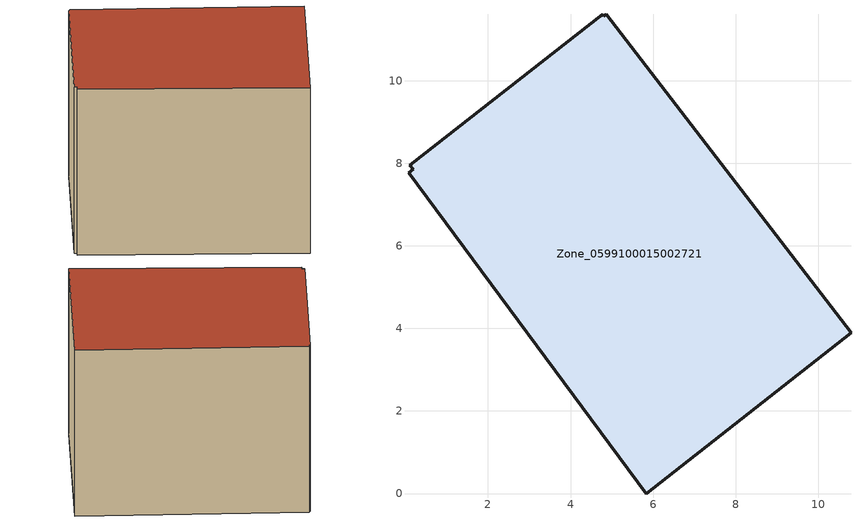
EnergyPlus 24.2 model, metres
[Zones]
Zone_0599100015002721
 floor ground (C_G): 4.78,11.6 4.8,11.55 4.87,11.6 10.79,3.9 5.83,0 0.08,7.76 0.19,7.86 0.11,7.95 z0.9
 wall outside (C_F): 0.08,7.76 5.83,0 10.79,3.9 4.87,11.6 4.8,11.55 4.78,11.6 0.11,7.95 0.19,7.86 0.08,7.76 z0.9:9.05
 roof outside (C_R): 4.8,11.55 4.78,11.6 0.11,7.95 0.19,7.86 0.08,7.76 5.83,0 10.79,3.9 4.87,11.6 z9.05
[BUILDING]
Pand.0599100015002721: North Axis=0; Terrain=City; Loads Convergence Tolerance Value=0.04; Temperature Convergence Tolerance Value=0.4; Solar Distribution=FullExterior; Maximum Number of Warmup Days=25; Minimum Number of Warmup Days=1
[Site:Location]
Rotterdam.The.Hague.AP_ZH_NLD Design_Conditions: Latitude=51.96; Longitude=4.45; Time Zone=1; Elevation=-4.5
[SITE:GROUNDTEMPERATURE:BUILDINGSURFACE]
18, 18, 18, 18, 18, 18, 18, 18, 18, 18, 18, 18
[MATERIAL] Thermal Absorptance=0.9; Solar Absorptance=0.7; Visible Absorptance=0.7
Name | Roughness | Thickness | Conductivity | Density | Specific Heat
G.TC.1965-1974 | MediumSmooth | 0.15 | 0.882353 | 540 | 1210
F.TC.1965-1974 | Rough | 0.3 | 0.697674 | 1920 | 840
R.TC.1965-1974 | MediumRough | 0.2 | 0.232558 | 1500 | 1000
[CONSTRUCTION]
C_G: G.TC.1965-1974
C_F: F.TC.1965-1974
C_R: R.TC.1965-1974
[ZONE]
Zone_0599100015002721: Type=1; Multiplier=1; Ceiling Height=Autocalculate; Volume=Autocalculate; Floor Area=autocalculate; Part of Total Floor Area=Yes
[ZONEINFILTRATION:DESIGNFLOWRATE]
Infil_Zone_0599100015002721: Zone or ZoneList or Space or SpaceList=Zone_0599100015002721; Schedule=AlwaysOn; Design Flow Rate Calculation Method=Flow/Area; Flow Rate per Floor Area=0.003; Constant Term Coefficient=1; Temperature Term Coefficient=0; Velocity Term Coefficient=0; Velocity Squared Term Coefficient=0
[HVACTEMPLATE:ZONE:IDEALLOADSAIRSYSTEM]
Zone_0599100015002721: Maximum Heating Supply Air Temperature=50; Minimum Cooling Supply Air Temperature=13; Maximum Heating Supply Air Humidity Ratio=0.0156; Minimum Cooling Supply Air Humidity Ratio=0.0077; Heating Limit=NoLimit; Cooling Limit=NoLimit; Dehumidification Control Type=ConstantSensibleHeatRatio; Cooling Sensible Heat Ratio=0.7; Dehumidification Setpoint=60; Humidification Control Type=None; Humidification Setpoint=30; Outdoor Air Method=None; Outdoor Air Flow Rate per Person=0.00944; Outdoor Air Flow Rate per Zone Floor Area=0; Outdoor Air Flow Rate per Zone=0; Demand Controlled Ventilation Type=None; Outdoor Air Economizer Type=NoEconomizer; Heat Recovery Type=None; Sensible Heat Recovery Effectiveness=0.7; Latent Heat Recovery Effectiveness=0.65
[ZONECONTROL:THERMOSTAT]
ThermostatControl_Zone_0599100015002721: Zone or ZoneList=Zone_0599100015002721; Control Type Schedule=DualSetpointControlType; Control 1=Thermostat_Zone_0599100015002721; Temperature Difference Between Cutout And Setpoint=0
[THERMOSTATSETPOINT:DUALSETPOINT]
Thermostat_Zone_0599100015002721: Heating Setpoint Temperature Schedule=HeatingSetpoint_Zone_0599100015002721; Cooling Setpoint Temperature Schedule=CoolingSetpoint_Zone_0599100015002721
[SCHEDULE:COMPACT]
HeatingSetpoint_Zone_0599100015002721: Through: 12/31, For: AllDays, Until: 24:00, 21
CoolingSetpoint_Zone_0599100015002721: Through: 12/31, For: AllDays, Until: 24:00, 24
DualSetpointControlType: Through: 12/31, For: AllDays, Until: 24:00, 4
AlwaysOn: Through: 12/31, For: AllDays, Until: 24:00, 1
